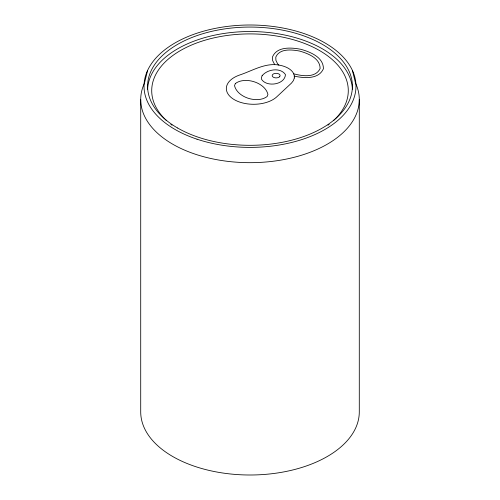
<?xml version="1.0" encoding="UTF-8"?>
<svg xmlns="http://www.w3.org/2000/svg" width="500" height="500" viewBox="0 0 500 500"><rect width="100%" height="100%" fill="white"/><g stroke="black" fill="none" stroke-linecap="round" stroke-linejoin="round"><path stroke-width="0.75" d="M147.625 70.356L144.431 83.244A109.288 63.1 0 0 0 250 162.675A109.288 63.1 0 0 0 355.569 83.244L352.375 70.356M293.587 73.75C302.006 76.131 315.644 78.162 320.125 68.525C320.112 58.119 308.012 53.444 299.556 51.05C291.756 49.612 279.581 48.231 275.788 57.131L275.906 60.319L277.562 63.75L278.85 65.144M294.269 76.106C303.819 78.244 318.731 79.594 323.413 68.763C323.55 57.188 310.181 51.9 300.781 49.288C291.406 47.488 276.988 46.294 272.5 56.894L272.638 60.6L274.744 64.725M359.288 99.575L359.288 411.9A109.288 63.1 0 0 1 250 475A109.288 63.1 0 0 1 140.712 411.9L140.712 99.575M147.619 89.194A102.413 59.125 0 0 1 250 31.525A102.413 59.125 0 0 1 352.381 89.194M164.875 119.025A98.287 56.75 0 0 1 250 33.906A98.287 56.75 0 0 1 335.125 119.025M334.625 119.519A98.287 56.75 0 0 1 333.612 120.487M329.175 124.281A98.287 56.75 0 0 1 327.981 125.2M172.019 125.2A98.287 56.75 0 0 1 170.825 124.281M166.388 120.487A98.287 56.75 0 0 1 165.375 119.519M294.325 78.012L293.387 80.638L291.481 83.088L277.206 96.412A27.262 15.744 0 0 1 234.312 99.669A27.262 15.744 0 0 1 239.963 74.906C252.95 70.562 266.125 62.038 280.413 65.362A21.188 12.231 0 0 1 293.156 72.725L294.244 75.331L294.325 78.012M262.113 75.725L261.431 77.55L261.569 79.338C266.681 87.438 284.981 84.75 285.438 74.556C280.363 67.069 267.288 69.25 262.113 75.725M235.325 83.575L234.525 85.656C237.331 97.613 257.606 103.806 267.144 96.494L267.938 94.419C265.138 82.463 244.862 76.269 235.325 83.575M279.562 76.75L278.938 77.225A3.95 2.281 0 0 1 273.356 77.225A3.95 2.281 0 0 1 273.356 74L274.169 73.637A3.95 2.281 0 0 1 278.938 74A3.95 2.281 0 0 1 279.562 76.75M197.006 139.188A105.988 61.194 0 0 0 355.988 86.194A105.988 61.194 0 0 0 197.006 33.2A105.988 61.194 0 0 0 197.006 139.188M177.587 128A102.413 59.125 0 0 0 348.919 101.494A102.413 59.125 0 0 0 223.494 29.081A102.413 59.125 0 0 0 177.587 128"/></g></svg>
